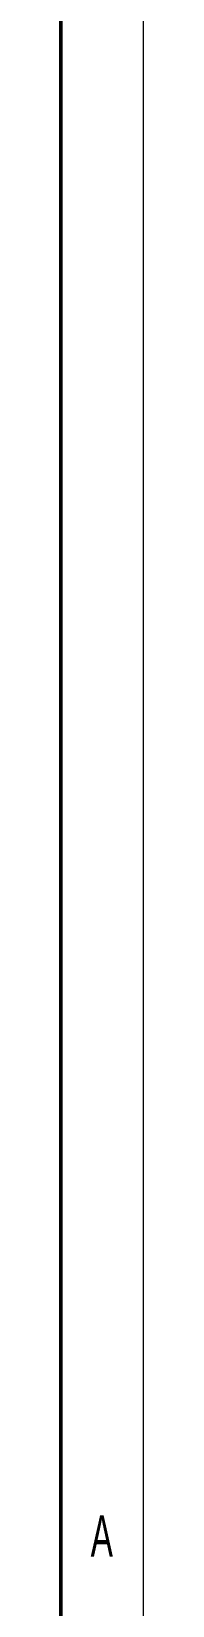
# Model space of a CAD drawing. Header units: millimetres. Extents: x -3894 to -3474, y -291 to 6.
# Drawn here: x -3478.8 to -3473.8, y -146.6 to -51.2 of the extents above; entities that cross this region are included whole.
import ezdxf

# ---------------------------------------------------------------- set-up
doc = ezdxf.new("R2010")
doc.units = ezdxf.units.MM
doc.layers.add('ОСНОВНОЙ', color=7, linetype='Continuous', lineweight=25)
doc.styles.add('SLDTEXTSTYLE3', font='TXT', dxfattribs={"width": 0.605})

msp = doc.modelspace()

# ---------------------------------------------------------------- linework, layer by layer
at = {"color": 7, "linetype": 'Continuous', "lineweight": 18}
msp.add_line((-3473.756, 6.021), (-3473.756, -290.979), dxfattribs=at)
at = {"color": 7, "linetype": 'Continuous', "lineweight": 50}
msp.add_line((-3478.756, 1.021), (-3478.756, -285.979), dxfattribs=at)
at = {"layer": 'ОСНОВНОЙ', "linetype": 'Continuous', "lineweight": 18}
for p, q in [((-3478.756, 1.021), (-3478.756, -285.979)), ((-3478.755, -142.479), (-3478.757, -142.479))]:
    msp.add_line(p, q, dxfattribs=at)

# ---------------------------------------------------------------- texts
at = {"layer": 'ОСНОВНОЙ', "insert": (-3476.269, -141.155), "char_height": 2.5, "attachment_point": 2, "style": 'SLDTEXTSTYLE3'}
msp.add_mtext('A', dxfattribs=at)

doc.saveas('drawing.dxf')
